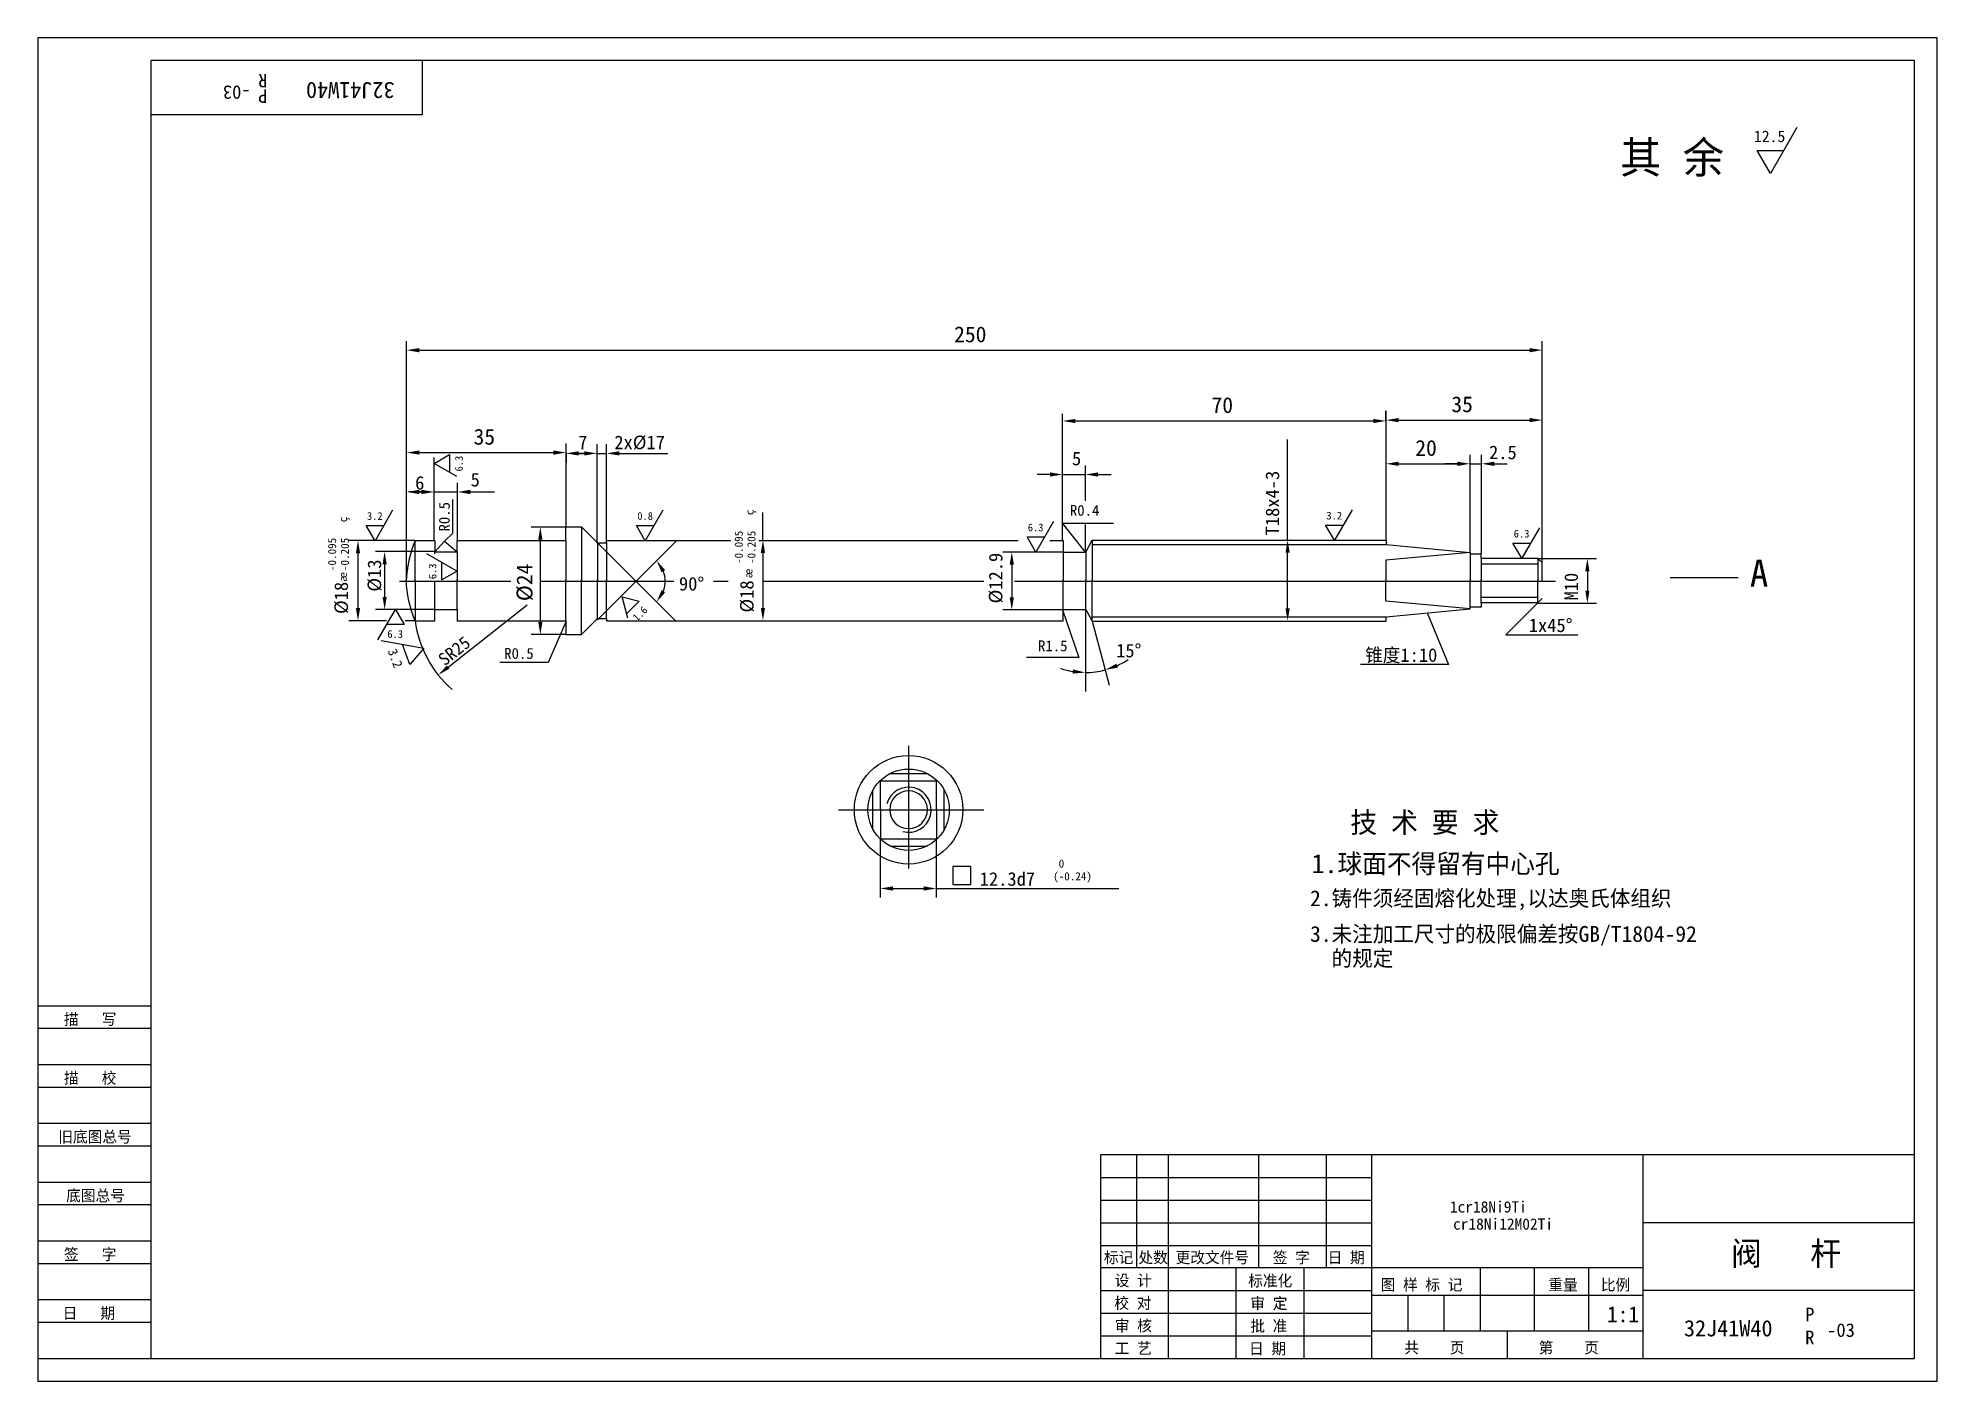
# Model space of a CAD drawing. Header units: metres. Extents: x 0 to 420, y 0 to 297.
import ezdxf

# ---------------------------------------------------------------- set-up
doc = ezdxf.new("R2010")
doc.units = ezdxf.units.M
for name, color, linetype in [('C', 6, 'Continuous'), ('D', 1, 'Continuous'), ('FL', 5, 'Continuous'), ('T', 7, 'Continuous'), ('TL', 4, 'Continuous')]:
    doc.layers.add(name, color=color, linetype=linetype)

# ---------------------------------------------------------------- blocks, each defined once
blk = doc.blocks.new('TUKUN3')
at = {"layer": 'FL'}
for p, q in [((0, 297), (0, 0)), ((420, 297), (0, 297)), ((420, 0), (420, 297)), ((0, 78), (25, 78)), ((0, 70), (25, 70)), ((0, 65), (25, 65)), ((0, 57), (25, 57)), ((0, 52), (25, 52)), ((243, 25), (243, 50)), ((250, 5), (250, 50)), ((270, 25), (270, 50)), ((285, 25), (285, 50)), ((0, 44), (25, 44)), ((235, 45), (295, 45)), ((0, 39), (25, 39)), ((235, 40), (295, 40)), ((235, 35), (295, 35)), ((0, 31), (25, 31)), ((235, 30), (295, 30)), ((0, 26), (25, 26)), ((280, 5), (280, 25)), ((0, 18), (25, 18)), ((235, 20), (295, 20)), ((0, 13), (25, 13)), ((235, 15), (295, 15)), ((235, 10), (295, 10)), ((0, 0), (420, 0))]:
    blk.add_line(p, q, dxfattribs=at)
at = {"layer": 'TL'}
for p, q in [((25, 5), (25, 292)), ((415, 292), (25, 292)), ((85, 292), (85, 280)), ((415, 5), (415, 292)), ((85, 280), (25, 280)), ((0, 83), (25, 83)), ((235, 50), (235, 5)), ((415, 50), (235, 50)), ((295, 5), (295, 50)), ((355, 5), (355, 50)), ((415, 35), (355, 35)), ((355, 25), (235, 25)), ((265, 5), (265, 25)), ((319, 11), (319, 25)), ((331, 11), (331, 25)), ((343, 11), (343, 25)), ((295, 19), (355, 19)), ((303, 11), (303, 19)), ((311, 11), (311, 19)), ((415, 20), (355, 20)), ((355, 11), (295, 11)), ((325, 5), (325, 11)), ((0, 5), (415, 5))]:
    blk.add_line(p, q, dxfattribs=at)
at = {"layer": 'T'}
for s, p in [('描   写', (5.74, 78.76)), ('描   校', (5.74, 65.76)), ('旧底图总号', (4.49, 52.76)), ('底图总号', (6.22, 39.76)), ('签   字', (5.74, 26.76)), ('标记', (235.75, 26.07)), ('处数', (243.38, 26.07)), ('更改文件号', (251.61, 26.07)), ('签 字', (273.1, 26.07)), ('日 期', (285.23, 26.07)), ('设 计', (238.14, 20.99)), ('标准化', (267.65, 20.93)), ('图 样 标 记', (296.95, 20.04)), ('重量', (334.03, 20.04)), ('比例', (345.64, 20.04)), ('校 对', (238.05, 15.99)), ('审 定', (268.13, 15.93)), ('日   期', (5.45, 13.76)), ('审 核', (238.14, 10.99)), ('批 准', (268.13, 10.93)), ('工 艺', (238.14, 5.99)), ('日 期', (267.84, 5.93)), ('共    页', (302.18, 6.13)), ('第    页', (331.9, 6.13))]:
    blk.add_text(s, height=2.5, dxfattribs=at).set_placement(p)

msp = doc.modelspace()

# ---------------------------------------------------------------- linework, layer by layer
at = {"layer": 'C'}
for p, q in [((79.93, 176.87), (104.61, 176.87)), ((111.1, 176.87), (140.61, 176.87)), ((149.38, 176.87), (152.64, 176.87)), ((160.33, 176.87), (209.16, 176.87)), ((215.96, 176.87), (327.79, 176.87)), ((327.79, 176.87), (335.59, 176.87)), ((192.55, 140.47), (192.55, 113.36)), ((192.55, 133.03), (192.55, 119.63)), ((177.03, 126.33), (209.16, 126.33)), ((185.85, 126.33), (199.25, 126.33))]:
    msp.add_line(p, q, dxfattribs=at)
at = {"layer": 'D'}
for p, q in [((389, 277.2), (383.15, 267.06)), ((383.15, 267.06), (380.22, 272.13)), ((380.22, 272.13), (386.08, 272.13)), ((81.53, 207.32), (81.53, 229.96)), ((84.33, 227.96), (329.9, 227.96)), ((332.7, 214.5), (332.7, 229.96)), ((298.13, 212.31), (298.13, 214.56)), ((298.14, 204.84), (298.14, 214.5)), ((332.7, 180.91), (332.7, 214.5)), ((226.62, 202.47), (226.62, 213.92)), ((229.42, 212.31), (295.33, 212.31)), ((300.94, 212.5), (329.9, 212.5)), ((81.53, 198.61), (81.53, 207.32)), ((116.8, 188.84), (116.8, 207.32)), ((123.66, 185.29), (123.66, 207.14)), ((123.66, 205.14), (123.66, 207.14)), ((125.76, 185.85), (125.76, 207.14)), ((276.38, 185.98), (276.38, 208.18)), ((84.33, 205.32), (114, 205.32)), ((87.62, 198.61), (87.62, 204.26)), ((87.64, 202.92), (91.02, 204.87)), ((92.63, 200.03), (87.64, 202.92)), ((91.02, 204.87), (91.02, 200.96)), ((116.8, 205.32), (116.8, 203.14)), ((120.86, 205.14), (118.06, 205.14)), ((119.6, 205.14), (120.86, 205.14)), ((123.66, 205.14), (125.76, 205.14)), ((128.56, 205.14), (131.36, 205.14)), ((131.36, 205.14), (133.78, 205.14)), ((133.78, 205.14), (139.29, 205.14)), ((226.62, 185.93), (226.62, 202.47)), ((231.65, 194.66), (231.65, 202.47)), ((298.14, 185.95), (298.14, 204.84)), ((300.94, 202.84), (313.94, 202.84)), ((313.94, 202.84), (311.14, 202.84)), ((316.74, 183.09), (316.74, 204.84)), ((316.74, 202.84), (316.74, 204.84)), ((316.74, 202.84), (319.26, 202.84)), ((319.26, 182.89), (319.26, 204.84)), ((322.06, 202.84), (324.86, 202.84)), ((324.86, 202.84), (324.95, 202.84)), ((81.53, 176.86), (81.53, 198.61)), ((87.62, 185.83), (87.62, 198.61)), ((87.62, 196.61), (87.62, 198.61)), ((92.79, 185.83), (92.79, 198.61)), ((223.82, 200.47), (221.02, 200.47)), ((226.62, 200.47), (231.65, 200.47)), ((234.45, 200.47), (237.25, 200.47)), ((237.25, 200.47), (237.34, 200.47)), ((84.82, 196.61), (82.02, 196.61)), ((84.33, 196.61), (84.82, 196.61)), ((87.62, 196.61), (92.79, 196.61)), ((91.76, 187.48), (91.76, 194.91)), ((95.59, 196.61), (98.39, 196.61)), ((98.39, 196.61), (98.48, 196.61)), ((98.48, 196.61), (100.97, 196.61)), ((72.59, 189.21), (76.49, 189.21)), ((74.54, 185.83), (72.59, 189.21)), ((78.44, 192.59), (74.54, 185.83)), ((132.37, 189.21), (136.27, 189.21)), ((134.32, 185.83), (132.37, 189.21)), ((138.22, 192.59), (134.32, 185.83)), ((160.33, 185.93), (160.33, 192.03)), ((224.6, 190.06), (220.7, 183.3)), ((226.62, 189.71), (237.86, 189.71)), ((231.65, 183.31), (226.62, 189.71)), ((231.65, 183.31), (231.65, 189.42)), ((284.78, 189.3), (288.68, 189.3)), ((286.73, 185.92), (284.78, 189.3)), ((290.63, 192.68), (286.73, 185.92)), ((83.35, 185.85), (68.77, 185.85)), ((87.75, 183.38), (89.94, 185.69)), ((89.94, 185.69), (91.76, 187.48)), ((89.94, 185.69), (92.71, 183.38)), ((116.8, 188.84), (109.1, 188.84)), ((111.1, 186.04), (111.1, 167.86)), ((123.74, 185.37), (130.81, 178.3)), ((137.88, 182.49), (141.26, 185.87)), ((220.7, 183.3), (218.75, 186.68)), ((218.75, 186.68), (222.65, 186.68)), ((233.15, 184.98), (298.16, 184.98)), ((326.22, 185.31), (330.13, 185.31)), ((328.18, 181.93), (326.22, 185.31)), ((332.08, 188.69), (328.18, 181.93)), ((70.77, 183.05), (70.77, 170.94)), ((87.7, 183.41), (74.67, 183.41)), ((76.67, 180.61), (76.67, 173.39)), ((85.96, 183.01), (92.72, 179.1)), ((89.34, 177.15), (89.34, 181.05)), ((130.81, 175.42), (137.88, 182.49)), ((160.33, 183.13), (160.33, 170.98)), ((226.62, 183.31), (213.37, 183.31)), ((276.38, 170.88), (276.38, 183.18)), ((331.67, 180.67), (319.16, 180.67)), ((331.6, 181.86), (344.67, 181.86)), ((92.72, 179.1), (89.34, 177.15)), ((130.81, 178.3), (137.88, 171.22)), ((215.37, 180.51), (215.37, 173.31)), ((342.67, 179.06), (342.67, 174.79)), ((123.74, 168.35), (130.81, 175.42)), ((130.46, 168.67), (129.18, 173.44)), ((129.18, 173.44), (132.95, 172.43)), ((132.95, 172.43), (130.19, 169.67)), ((137.88, 171.22), (135.4, 173.7)), ((331.67, 173.3), (319.16, 173.3)), ((77.09, 168.14), (68.77, 168.14)), ((87.7, 170.59), (74.67, 170.59)), ((75.14, 163.89), (79.04, 170.65)), ((79.04, 170.65), (81, 167.27)), ((83.35, 168.14), (81.18, 168.14)), ((90.73, 157.88), (108.17, 171.62)), ((116.8, 168.06), (112.81, 158.88)), ((137.88, 171.22), (141, 168.1)), ((226.62, 170.51), (213.37, 170.51)), ((226.62, 170.51), (230.17, 160.03)), ((231.65, 170.51), (231.65, 152.47)), ((233.14, 168.02), (235.73, 158.36)), ((233.15, 168.99), (298.16, 168.99)), ((307.33, 169.73), (311.94, 158.42)), ((331.7, 172.06), (324.63, 164.99)), ((331.6, 171.99), (344.67, 171.99)), ((81, 167.27), (77.09, 167.27)), ((116.8, 165.06), (109.1, 165.06)), ((324.63, 164.99), (340.59, 164.99)), ((75.92, 163.74), (85.33, 162.08)), ((82.26, 158.42), (80.63, 162.91)), ((85.33, 162.08), (82.26, 158.42)), ((230.17, 160.03), (218.63, 160.03)), ((112.81, 158.88), (102.14, 158.88)), ((235.73, 158.36), (236.92, 153.91)), ((311.94, 158.42), (292.49, 158.42)), ((186.27, 119.88), (186.27, 106.92)), ((198.68, 119.88), (198.68, 106.92)), ((206.35, 113.79), (202.35, 113.79)), ((202.35, 113.79), (202.35, 109.79)), ((206.35, 109.79), (206.35, 113.79)), ((202.35, 109.79), (206.35, 109.79)), ((189.07, 108.92), (195.88, 108.92)), ((198.68, 108.92), (214.35, 108.92)), ((214.35, 108.92), (239.03, 108.92))]:
    msp.add_line(p, q, dxfattribs=at)
msp.add_lwpolyline([(83.42, 168.1, 0.18), (91.58, 152.92, 0.18)], format="xyb", dxfattribs=at)
for centre, radius, start, end in [((132.25, 176.86), 6.46, 340.03, 19.97), ((231.65, 173.59), 16.92, 251.01, 260.51), ((231.65, 173.59), 16.92, 270, 285), ((231.65, 173.59), 16.92, 294.49, 303.99)]:
    msp.add_arc(centre, radius, start, end, dxfattribs=at)
for points in [[(84.33, 228.43), (84.33, 227.49), (81.53, 227.96)], [(329.9, 228.43), (329.9, 227.49), (332.7, 227.96)], [(229.42, 212.77), (229.42, 211.84), (226.62, 212.31)], [(295.33, 212.77), (295.33, 211.84), (298.13, 212.31)], [(300.94, 212.96), (300.94, 212.03), (298.14, 212.5)], [(329.9, 212.96), (329.9, 212.03), (332.7, 212.5)], [(84.33, 205.79), (84.33, 204.85), (81.53, 205.32)], [(114, 205.79), (114, 204.85), (116.8, 205.32)], [(119.6, 205.6), (119.6, 204.67), (116.8, 205.14)], [(120.86, 205.6), (120.86, 204.67), (123.66, 205.14)], [(120.86, 205.6), (120.86, 204.67), (123.66, 205.14)], [(128.56, 205.6), (128.56, 204.67), (125.76, 205.14)], [(300.94, 203.3), (300.94, 202.37), (298.14, 202.84)], [(313.94, 203.3), (313.94, 202.37), (316.74, 202.84)], [(313.94, 203.3), (313.94, 202.37), (316.74, 202.84)], [(322.06, 203.3), (322.06, 202.37), (319.26, 202.84)], [(223.82, 200.94), (223.82, 200), (226.62, 200.47)], [(234.45, 200.94), (234.45, 200), (231.65, 200.47)], [(84.33, 197.08), (84.33, 196.14), (81.53, 196.61)], [(84.82, 197.08), (84.82, 196.14), (87.62, 196.61)], [(84.82, 197.08), (84.82, 196.14), (87.62, 196.61)], [(95.59, 197.08), (95.59, 196.14), (92.79, 196.61)], [(70.31, 183.05), (71.24, 183.05), (70.77, 185.85)], [(110.63, 186.04), (111.57, 186.04), (111.1, 188.84)], [(159.86, 183.13), (160.8, 183.13), (160.33, 185.93)], [(275.91, 183.18), (276.84, 183.18), (276.38, 185.98)], [(76.2, 180.61), (77.13, 180.61), (76.67, 183.41)], [(137.93, 178.81), (138.71, 179.32), (136.82, 181.43)], [(214.9, 180.51), (215.84, 180.51), (215.37, 183.31)], [(342.2, 179.06), (343.14, 179.06), (342.67, 181.86)], [(76.2, 173.39), (77.13, 173.39), (76.67, 170.59)], [(138.71, 174.4), (137.93, 174.9), (136.82, 172.29)], [(214.9, 173.31), (215.84, 173.31), (215.37, 170.51)], [(342.2, 174.79), (343.14, 174.79), (342.67, 171.99)], [(70.31, 170.94), (71.24, 170.94), (70.77, 168.14)], [(159.86, 170.98), (160.8, 170.98), (160.33, 168.18)], [(275.91, 170.88), (276.84, 170.88), (276.38, 168.08)], [(110.63, 167.86), (111.57, 167.86), (111.1, 165.06)], [(91.02, 157.52), (90.44, 158.25), (88.53, 156.15)], [(228.9, 157.37), (228.82, 156.44), (231.65, 156.67)], [(238.82, 157.75), (238.5, 158.63), (236.03, 157.25)], [(189.07, 109.39), (189.07, 108.45), (186.27, 108.92)], [(195.88, 109.39), (195.88, 108.45), (198.68, 108.92)]]:
    msp.add_solid(points, dxfattribs=at)
at = {"layer": 'FL'}
msp.add_arc((192.55, 126.33), 5, 255, 165, dxfattribs=at)
at = {"layer": 'TL'}
for p, q in [((83.42, 176.87), (83.42, 185.87)), ((83.42, 185.87), (87.74, 185.87)), ((87.74, 185.87), (87.74, 183.37)), ((92.74, 185.87), (116.74, 185.87)), ((92.74, 183.37), (92.74, 185.87)), ((116.74, 188.87), (120.24, 188.87)), ((116.74, 185.87), (116.74, 188.87)), ((116.74, 185.87), (116.74, 176.82)), ((120.24, 188.87), (120.24, 176.82)), ((120.24, 188.87), (123.74, 185.37)), ((123.74, 185.37), (123.74, 176.82)), ((123.74, 185.37), (125.74, 185.37)), ((125.74, 185.87), (153.23, 185.87)), ((125.74, 185.37), (125.74, 185.87)), ((125.74, 185.37), (125.74, 176.82)), ((159.45, 185.87), (216.79, 185.87)), ((223.75, 185.87), (226.74, 185.87)), ((226.74, 185.87), (226.74, 183.32)), ((231.74, 183.32), (233.14, 185.95)), ((233.14, 185.95), (298.14, 185.95)), ((233.14, 185.95), (233.14, 176.83)), ((298.14, 185.95), (298.14, 184.99)), ((298.14, 184.99), (316.76, 183.2)), ((87.74, 183.37), (92.74, 183.37)), ((87.74, 182.94), (87.74, 183.33)), ((92.74, 183.37), (92.74, 176.82)), ((226.74, 183.32), (226.74, 176.83)), ((226.74, 183.32), (231.74, 183.32)), ((231.74, 183.32), (231.74, 176.83)), ((316.76, 183.2), (298.08, 181.54)), ((298.08, 181.54), (298.08, 176.82)), ((316.76, 183.2), (316.76, 182.84)), ((316.76, 183.2), (316.76, 183.2)), ((316.76, 182.85), (316.76, 176.82)), ((319.2, 182.85), (316.76, 182.85)), ((319.2, 181.91), (319.2, 182.85)), ((331.7, 181.91), (319.2, 181.91)), ((319.2, 181.91), (319.2, 176.82)), ((331.7, 181.91), (331.7, 176.82)), ((332.7, 180.91), (331.7, 181.91)), ((332.7, 176.91), (332.7, 180.91)), ((83.42, 177.1), (83.42, 168.1)), ((87.74, 170.6), (87.74, 176.99)), ((92.74, 170.6), (92.74, 177.15)), ((116.74, 168.1), (116.74, 177.15)), ((120.24, 165.1), (120.24, 177.15)), ((123.74, 168.6), (123.74, 177.15)), ((125.74, 168.6), (125.74, 177.15)), ((226.74, 170.65), (226.74, 177.14)), ((231.74, 170.65), (231.74, 177.14)), ((233.14, 168.02), (233.14, 177.14)), ((298.08, 172.43), (298.08, 177.15)), ((316.76, 171.12), (316.76, 177.15)), ((319.2, 172.06), (319.2, 177.15)), ((331.7, 172.06), (331.7, 177.15)), ((376.02, 177.65), (361, 177.65)), ((316.76, 170.77), (298.08, 172.43)), ((332.7, 173.06), (331.7, 172.06)), ((83.42, 168.1), (87.74, 168.1)), ((87.74, 168.1), (87.74, 170.6)), ((87.74, 170.6), (92.74, 170.6)), ((92.74, 170.6), (92.74, 168.1)), ((92.74, 168.1), (116.74, 168.1)), ((116.74, 168.1), (116.74, 165.1)), ((120.24, 165.1), (123.74, 168.6)), ((123.74, 168.6), (125.74, 168.6)), ((125.74, 168.6), (125.74, 168.1)), ((125.74, 168.1), (226.74, 168.1)), ((226.74, 168.1), (226.74, 170.65)), ((226.74, 170.65), (231.74, 170.65)), ((231.74, 170.65), (233.14, 168.02)), ((233.14, 168.02), (298.14, 168.02)), ((298.14, 168.98), (316.76, 170.77)), ((298.14, 168.02), (298.14, 168.98)), ((316.76, 170.77), (316.76, 171.13)), ((319.2, 171.12), (316.76, 171.12)), ((316.76, 170.77), (316.76, 170.77)), ((331.7, 172.06), (319.2, 172.06)), ((319.2, 172.06), (319.2, 171.12)), ((116.74, 165.1), (120.24, 165.1)), ((184.64, 122.04), (184.64, 130.63)), ((186.27, 132.74), (198.68, 132.74)), ((186.31, 126.47), (186.31, 132.82)), ((188.45, 134.35), (196.65, 134.35)), ((198.74, 126.47), (198.74, 132.82)), ((200.41, 122.04), (200.41, 130.63)), ((186.31, 126.47), (186.31, 119.85)), ((198.74, 126.47), (198.74, 119.85)), ((186.27, 119.87), (198.68, 119.87)), ((188.45, 118.27), (196.65, 118.27))]:
    msp.add_line(p, q, dxfattribs=at)
for points in [[(83.42, 185.87, 0.09), (81.43, 176.82, 0.09)], [(83.42, 168.1, -0.09), (81.43, 177.15, -0.09)], [(196.72, 126.33, 1), (188.38, 126.33, 1), (196.72, 126.33, 1)]]:
    msp.add_lwpolyline(points, format="xyb", dxfattribs=at)
for radius in [12, 9]:
    msp.add_circle((192.55, 126.33), radius, dxfattribs=at)

# ---------------------------------------------------------------- block references
msp.add_blockref('TUKUN3', (0, 0), dxfattribs=at)

# ---------------------------------------------------------------- texts
at = {"layer": 'D'}
for s, height, rotation, p in [('-03', 3, 180, (47.02, 286.47)), ('R', 3, 180, (50.75, 289.07)), ('P', 3, 180, (50.75, 285.65)), ('32J41W40', 3.6, 180, (78.87, 287.23)), ('6.3', 1.7, 90, (93.95, 201.14)), ('T18x4-3', 3, 90, (274.5, 187.01)), ('R0.5', 2.4, 90, (91.07, 187.86)), ('%%231', 1.8, 90, (68.34, 189.92)), ('%%231', 1.8, 90, (158.27, 191.48)), ('-0.095', 1.8, 90, (65.94, 179.12)), ('-0.205', 1.8, 90, (68.76, 179.12)), ('-0.095', 1.8, 90, (155.87, 180.68)), ('-0.205', 1.8, 90, (158.69, 180.68)), ('%%c13', 3, 90, (75.9, 174.56)), ('6.3', 1.7, 90, (88.11, 177.32)), ('%%C12.9', 3, 90, (213.3, 171.96)), ('%%c18', 3, 90, (68.56, 169.62)), ('%%230', 1.8, 90, (68.34, 176.72)), ('%%c24', 3.5, 90, (109.35, 172.45)), ('%%c18', 3, 90, (158.27, 169.94)), ('%%230', 1.8, 90, (158.01, 177.5)), ('M10', 3, 90, (340.59, 172.61)), ('1.6', 1.7, 45, (132.53, 167.86)), ('SR25', 2.8, 38.22, (89.93, 158.01)), ('3.2', 2.08, 290, (77.33, 161.49))]:
    msp.add_text(s, height=height, rotation=rotation, dxfattribs=at).set_placement(p)
for s, height, p in [('其 余', 7, (349.92, 267.07)), ('12.5', 2.55, (379.51, 273.97)), ('250', 3.5, (202.62, 229.71)), ('70', 3.5, (259.55, 214.06)), ('35', 3.5, (312.59, 214.25)), ('35', 3.5, (96.33, 207.07)), ('7', 3, (119.48, 206.07)), ('2x%%c17', 3, (127.47, 206.07)), ('20', 3.5, (304.61, 204.59)), ('2.5', 3, (320.93, 203.86)), ('5', 3, (228.69, 202.51)), ('6', 3, (83.42, 197.13)), ('5', 3, (95.68, 197.83)), ('R0.4', 2.4, (228.22, 191.34)), ('3.2', 1.7, (72.76, 190.44)), ('0.8', 1.7, (132.54, 190.44)), ('6.3', 1.7, (218.92, 187.91)), ('3.2', 1.7, (284.95, 190.53)), ('6.3', 1.7, (326.39, 186.54)), ('A', 6, (378.61, 175.64)), ('90%%d', 3, (141.76, 174.8)), ('1x45%%d', 3, (329.71, 165.62)), ('6.3', 1.7, (77.26, 164.34)), ('R0.5', 2.4, (103.11, 159.7)), ('R1.5', 2.4, (221.17, 161.38)), ('15%%d', 3, (238.45, 160.03)), ('锥度1:10', 3, (293.52, 159.04)), ('技 术 要 求', 4.55, (290.25, 121.25)), (' 0', 1.8, (224.52, 113.54)), ('1.球面不得留有中心孔', 4.2, (281.68, 112.31)), ('12.3d7', 3, (208.28, 109.52)), ('(-0.24)', 1.8, (224.52, 110.72)), ('2.铸件须经固熔化处理,以达奥氏体组织', 3.5, (281.34, 105.01)), ('3.未注加工尺寸的极限偏差按GB/T1804-92', 3.5, (281.34, 97.12)), ('  的规定', 3.5, (281.34, 91.73)), ('1cr18Ni9Ti', 2.5, (312.27, 37.26)), ('cr18Ni12M02Ti', 2.5, (312.97, 33.47)), ('阀   杆', 5.25, (374.44, 25.57)), ('1:1', 3.5, (346.98, 13.01)), ('32J41W40', 3.6, (364.03, 9.87)), ('P', 3, (390.84, 13.23)), ('-03', 3, (395.71, 9.76)), ('R', 3, (390.84, 8.13))]:
    msp.add_text(s, height=height, dxfattribs=at).set_placement(p)

doc.saveas('drawing.dxf')
